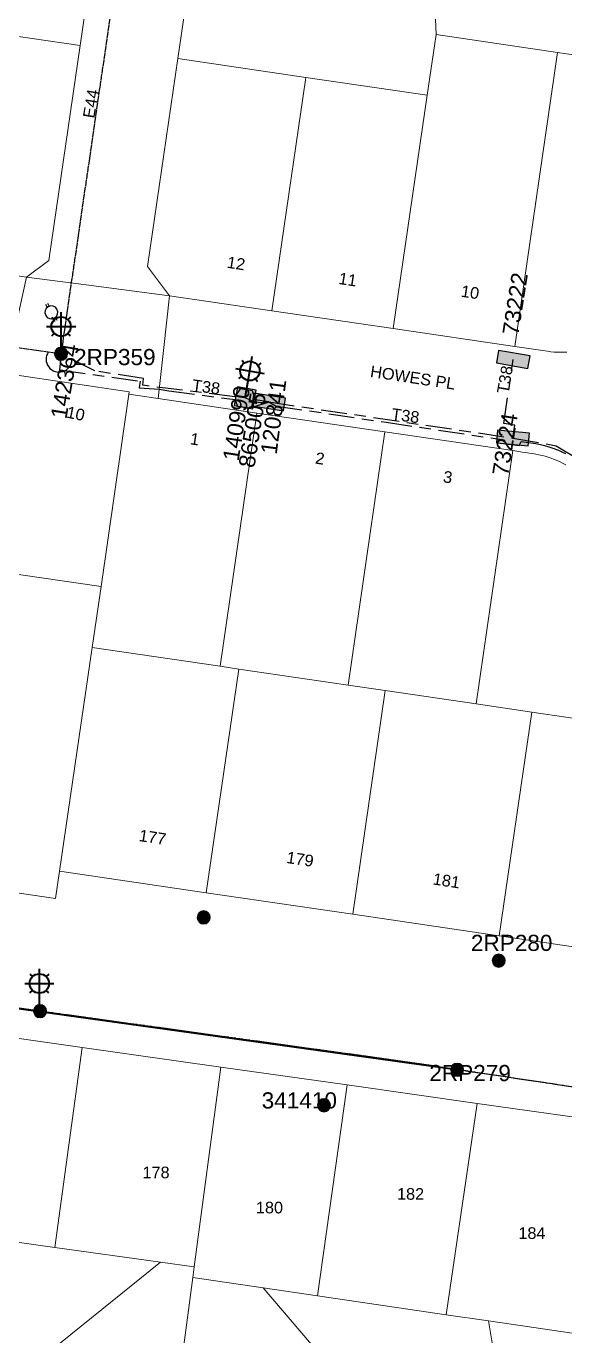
# Model space of a CAD drawing. Header units: metres. Extents: x 268848 to 269642, y 6084229 to 6085023.
# Drawn here: x 269428.6 to 269511.9, y 6084520.8 to 6084723.6 of the extents above; entities that cross this region are included whole.
import ezdxf
from ezdxf.enums import TextEntityAlignment as Align

# ---------------------------------------------------------------- set-up
doc = ezdxf.new("R2010")
doc.units = ezdxf.units.M
doc.linetypes.add('Cable Exist OH', pattern=[1, 1, 0])
doc.linetypes.add('Cable Exist UG', pattern=[8.2, 4, -1.2, 1.8, -1.2])
doc.layers.get('0').update_dxf_attribs({"color": 6})
doc.layers.add('Cadastre Land Parcels_SP_EXT', color=9, linetype='Continuous', lineweight=5)
doc.layers.add('Cadastre Roads_SP_EXT', color=9, linetype='Continuous', lineweight=5)
for name, color, linetype in [('Equip_SP_LV_EXT', 7, 'Continuous'), ('Equip_SP_SL_EXT', 7, 'Continuous'), ('Mains_HV_EXT', 7, 'Continuous'), ('Mains_LV_EXT', 7, 'Continuous'), ('Mains_SL_EXT', 7, 'Continuous'), ('OH_Details_SP_MISC', 7, 'Continuous'), ('SupportsOH_SP_TR_HV_LV_SL_EXT', 7, 'Continuous'), ('SupportsUG_SP_LV_EXT', 7, 'Continuous'), ('SupportsUG_SP_LV_SL_EXT', 7, 'Continuous')]:
    doc.layers.add(name, color=color, linetype=linetype)
doc.styles.add('COLUMN_LABEL', font='arial.ttf')
doc.styles.add('iecARIAL', font='arial.ttf', dxfattribs={"height": 2})
doc.styles.add('POLE_LABEL', font='arial.ttf')
doc.styles.get("Standard").update_dxf_attribs({"font": 'arial.ttf'})

# ---------------------------------------------------------------- blocks, each defined once
blk = doc.blocks.new('COLUMN_EXT')
blk.add_hatch(color=256).paths.add_polyline_path([(-1.49, 1.48), (-1.49, -1.49), (1.48, -1.49), (1.48, 1.48)])
blk.add_lwpolyline([(-1.49, -1.49), (1.48, -1.49), (1.48, 1.48), (-1.49, 1.48)], close=True)
for tag, height, style, flags, p in [('ASSET_NUM', 2.5, 'COLUMN_LABEL', 8, (2, 2)), ('STRUCTURE_PLANT_NUMBER', 0.2, 'POLE_LABEL', 9, (1.81, 0.03)), ('STREET_CODE', 0.2, 'COLUMN_LABEL', 9, (1.81, -0.2))]:
    blk.add_attdef(tag, text='', height=height, dxfattribs=dict(style=style, flags=flags)).set_placement(p, align=Align.MIDDLE_LEFT)
at = {"flags": 9}
for tag, p in [('COLUMN_TYPE', (1.81, -0.4)), ('OWNED_BY', (1.81, -0.6)), ('STATE', (1.81, -0.8)), ('USAGE', (1.81, -1)), ('STREETNAME', (1.81, -1.6)), ('SUBURB', (1.81, -1.8)), ('LEGEND', (1.81, -1.2)), ('LOCATION', (1.81, -1.4)), ('NOTES', (1.81, -2))]:
    blk.add_attdef(tag, text='', height=0.2, dxfattribs=at).set_placement(p, align=Align.MIDDLE_LEFT)
at = {"flags": 1}
blk.add_attdef('Z', (1.81, -2.35), '', height=0.2, dxfattribs=at)
blk = doc.blocks.new('PILLAR_EXT')
blk.add_hatch(color=256).paths.add_polyline_path([(-2.475, 0.99), (-2.475, -0.99), (2.475, -0.99), (2.475, 0.99)])
blk.add_lwpolyline([(-2.475, -0.99), (2.475, -0.99), (2.475, 0.99), (-2.475, 0.99)], close=True)
at = {"style": 'iecARIAL', "flags": 8}
blk.add_attdef('ASSET_NUM', (1.5, 3.5), '', height=2.5, dxfattribs=at)
for tag, p, flags in [('OWNED_BY', (0, -0.2), 9), ('STATE', (0, -0.4), 9), ('SUPPORT_TYPE', (0, -0.6), 9), ('STREETNAME', (0, -1.8), 9), ('SUBURB', (0, -2), 1), ('USAGE', (0, -0.8), 9), ('LEGEND', (0, -1), 9), ('LOCATION', (0, -1.2), 9), ('NOTES', (0, -1.4), 9), ('PARENT', (0, -1.6), 9)]:
    blk.add_attdef(tag, p, '', height=0.2, dxfattribs=dict(flags=flags))
blk = doc.blocks.new('LV_OH_LINKS_OPEN_EXT')
for p, q in [((-0.17, 4.97), (-0.17, 5.46)), ((0.17, 4.97), (0.17, 5.46)), ((-0.17, 3), (-0.17, 2.5)), ((0.17, 3), (0.17, 2.5))]:
    blk.add_line(p, q)
blk.add_lwpolyline([(0, 2.99, 1), (0, 4.98, 1)], format="xyb", close=True)
at = {"flags": 9}
for tag, p in [('ACTUAL_STATUS', (0, 0)), ('CONSTRUCTED_VOLTAGE', (0, -0.2)), ('OPERATING_VOLTAGE', (0, -0.6)), ('ORIENTATION', (0, -0.8)), ('OWNED_BY', (0, -1)), ('STATE', (0, -1.2)), ('SWITCH_TYPE', (0, -1.4)), ('NO_PHASES', (0, -0.4)), ('USAGE', (0, -1.6)), ('LEGEND', (0, -1.8)), ('NOTES', (0, -2))]:
    blk.add_attdef(tag, text='', height=0.2, dxfattribs=at).set_placement(p, align=Align.MIDDLE_LEFT)
at = {"flags": 1}
blk.add_attdef('Z', (0, 0), '', height=0.2, dxfattribs=at)
blk = doc.blocks.new('SL_LANTERN_EXT')
at = {"lineweight": 40}
for p, q in [((0, 1.97), (0, 6.47)), ((-2.25, 4.22), (2.25, 4.22)), ((-1.46, 5.68), (-1.06, 5.28)), ((1.46, 5.68), (1.06, 5.28)), ((-1.46, 2.76), (-1.06, 3.16)), ((0, 0), (0, 2.72)), ((1.46, 2.76), (1.06, 3.16))]:
    blk.add_line(p, q, dxfattribs=at)
blk.add_circle((0, 4.22), 1.5, dxfattribs=at)
at = {"style": 'iecARIAL', "flags": 8}
blk.add_attdef('ASSET_NUM', (1.5, 1.5), '', height=2.5, dxfattribs=at)
for tag, p, height, flags in [('OPERATING_VOLTAGE', (0.98, -1.65), 0.2, 9), ('ORIENTATION', (0.98, -1.85), 0.2, 9), ('OWNED_BY', (0.98, -2.05), 0.2, 9), ('CONSTRUCTED_VOLTAGE', (0.98, -0.65), 0.2, 9), ('CONTROL_TYPE', (0.98, -0.85), 0.2, 9), ('LANTERN_PURPOSE', (0.98, -1.05), 0.2, 9), ('LANTERN_TYPE', (0.98, -1.25), 0.2, 9), ('NO_PHASES', (0.98, -1.45), 0.2, 9), ('LNUMBER', (2.18, -3.25), 2.5, 8), ('STATE', (0.98, -2.25), 0.2, 9), ('USAGE', (0.98, -2.45), 0.2, 9), ('CEXIST', (0.98, -2.65), 0.2, 9), ('CNEW', (0.98, -2.85), 0.2, 9), ('CNUMBER', (0.98, -3.05), 0.2, 9), ('CREMOVE', (0.98, -3.25), 0.2, 9), ('CREPLACE', (0.98, -3.45), 0.2, 9), ('LKINGHEIGHT', (0.98, -3.65), 0.2, 9), ('LBRACKET', (0.98, -3.85), 0.2, 9), ('LBRACKETVOCAB', (0.98, -4.05), 0.2, 9), ('LCATEGORY', (0.98, -4.25), 0.2, 9), ('LCHARGE1', (0.98, -4.45), 0.2, 9), ('LCHARGE1PERCENT', (0.98, -4.65), 0.2, 9), ('LCHARGE2', (0.98, -4.85), 0.2, 9), ('LCHARGE2PERCENT', (0.98, -5.05), 0.2, 9), ('LCHARGE3', (0.98, -5.25), 0.2, 9), ('LCHARGE3PERCENT', (0.98, -5.45), 0.2, 9), ('LEXIST', (0.98, -5.65), 0.2, 9), ('LLAMP', (0.98, -5.85), 0.2, 9), ('LLAMPVOCAB', (0.98, -6.05), 0.2, 9), ('LMAST', (0.98, -6.25), 0.2, 9), ('LMASTVOCAB', (0.98, -6.45), 0.2, 9), ('LNEW', (0.98, -6.65), 0.2, 9), ('LANTNUMBER', (0.98, -6.85), 0.2, 9), ('LOUTREACH', (0.98, -7.25), 0.2, 9), ('LOUTREACHVOCAB', (0.98, -7.45), 0.2, 9), ('LRATECODE', (0.98, -7.65), 0.2, 9), ('LREMOVE', (0.98, -7.85), 0.2, 9), ('LREPLACE', (0.98, -8.05), 0.2, 9), ('LTYPE', (0.98, -8.25), 0.2, 9), ('STREETNAME', (0.98, -9.25), 0.2, 9), ('SUBURB', (0.98, -9.45), 0.2, 1), ('LTYPEVOCAB', (0.98, -8.45), 0.2, 9), ('LEGEND', (0.98, -8.65), 0.2, 9), ('LOCATION', (0.98, -8.85), 0.2, 9), ('NOTES', (0.98, -9.05), 0.2, 9)]:
    blk.add_attdef(tag, p, '', height=height, dxfattribs=dict(flags=flags))
blk = doc.blocks.new('POLE_EXT')
blk.add_hatch(color=256).paths.add_polyline_path([(-1, 0, 1), (1, 0, 1)])
blk.add_lwpolyline([(-1, 0, 1), (1, 0, 1)], format="xyb", close=True)
for tag, height, flags, p in [('pNumber', 2.5, 8, (-17.84, 2.07)), ('OWNED_BY', 0.2, 9, (1.35, -0.4)), ('SPECIAL_USE', 0.2, 9, (1.35, -0.8)), ('STATE', 0.2, 9, (1.35, -1)), ('cLV', 0.2, 9, (1.35, -1.4)), ('hDepth', 0.2, 9, (1.35, -1.6)), ('hDia', 0.2, 9, (1.35, -1.8)), ('cHV', 0.2, 9, (1.35, -2)), ('PARENT', 0.2, 9, (1.35, -0.6)), ('USAGE', 0.2, 9, (1.35, -1.2)), ('cLinedev', 0.2, 9, (1.35, -3.4)), ('pExisting', 0.2, 9, (1.35, -3.8)), ('LBRACKET', 0.2, 9, (1.35, -2.2)), ('LExisting', 0.2, 9, (1.35, -2.4)), ('LANTNUMBER', 0.2, 9, (1.35, -2.6)), ('LOther', 0.2, 9, (1.35, -2.8)), ('LRemove', 0.2, 9, (1.35, -3)), ('LEGEND', 0.2, 9, (1.35, -3.2)), ('LOCATION', 0.2, 9, (1.35, -3.6)), ('PFNUMBER', 0.2, 9, (1.35, -4)), ('pFooting', 0.2, 9, (1.35, -4.4)), ('pNew', 0.2, 9, (1.35, -4.6)), ('pRelocate', 0.2, 9, (1.35, -5)), ('pRemove', 0.2, 9, (1.35, -5.2)), ('pReplace', 0.2, 9, (1.35, -5.4)), ('pStay', 0.2, 9, (1.35, -5.6)), ('pType', 0.2, 9, (1.35, -5.8)), ('cspan', 0.2, 9, (1.35, -6)), ('NEWPFNUMBER', 0.2, 9, (1.35, -4.2)), ('STREETNAME', 0.2, 9, (1.35, -6.2)), ('SUBURB', 0.2, 9, (1.35, -6.4)), ('OPERATED_BY', 0.2, 9, (1.36, -7.01)), ('NOTES', 0.2, 9, (1.35, -6.6)), ('MAINTAINED_BY', 0.2, 9, (1.36, -6.81))]:
    blk.add_attdef(tag, text='', height=height, dxfattribs=dict(flags=flags)).set_placement(p, align=Align.MIDDLE_LEFT)
at = {"style": 'POLE_LABEL'}
for tag, height, flags, p in [('ASSET_NUM', 2.5, 8, (2, 2)), ('STRUCTURE_PLANT_NUMBER', 0.2, 9, (1.35, 0.03)), ('STREET_CODE', 0.2, 9, (1.35, -0.2))]:
    blk.add_attdef(tag, text='', height=height, dxfattribs=dict(at, flags=flags)).set_placement(p, align=Align.MIDDLE_LEFT)
at = {"flags": 1}
blk.add_attdef('Z', (1.35, -7.33), '', height=0.2, dxfattribs=at)

msp = doc.modelspace()

# ---------------------------------------------------------------- linework, layer by layer
at = {"layer": 'Cadastre Land Parcels_SP_EXT', "linetype": 'Continuous'}
for points in [[(269439.57, 6084738.69), (269401.88, 6084744.14), (269401.02, 6084738.22), (269399.25, 6084726.03), (269418.08, 6084723.3), (269436.93, 6084720.58), (269439.57, 6084738.69)], [(269584.55, 6084725.54), (269455.77, 6084744.19), (269454.92, 6084738.35), (269491.53, 6084732.97), (269492, 6084722.29), (269510.8, 6084719.52), (269532.05, 6084716.4), (269526.32, 6084677.51), (269526.74, 6084677.53), (269527.24, 6084677.54), (269527.74, 6084677.54), (269528.24, 6084677.51), (269528.74, 6084677.47), (269529.23, 6084677.4), (269529.72, 6084677.32), (269530.22, 6084677.22), (269530.32, 6084677.19), (269535.22, 6084710.52), (269581.39, 6084703.77), (269583.54, 6084718.62), (269583.55, 6084718.64), (269584.55, 6084725.54)], [(269492, 6084722.29), (269491.53, 6084732.97), (269454.92, 6084738.35), (269452.04, 6084718.55), (269471.83, 6084715.65), (269490.63, 6084712.88), (269492, 6084722.29)], [(269436.93, 6084720.58), (269418.08, 6084723.3), (269412.8, 6084687.04), (269428.63, 6084684.71), (269432.09, 6084687.29), (269436.93, 6084720.58)], [(269510.8, 6084719.52), (269492, 6084722.29), (269490.63, 6084712.88), (269485.37, 6084676.75), (269504.17, 6084673.99), (269510.8, 6084719.52)], [(269471.83, 6084715.65), (269452.04, 6084718.55), (269447.35, 6084686.38), (269450.74, 6084681.85), (269466.57, 6084679.52), (269471.83, 6084715.65)], [(269490.63, 6084712.88), (269471.83, 6084715.65), (269466.57, 6084679.52), (269485.37, 6084676.75), (269490.63, 6084712.88)], [(269444.48, 6084666.59), (269444.53, 6084666.96), (269426.44, 6084669.63), (269422.04, 6084639.47), (269440.15, 6084636.8), (269444.48, 6084666.59)], [(269449.02, 6084665.92), (269444.48, 6084666.59), (269440.15, 6084636.8), (269438.78, 6084627.39), (269458.6, 6084624.48), (269464.27, 6084663.68), (269449.02, 6084665.92)], [(269484.06, 6084660.77), (269464.27, 6084663.68), (269458.6, 6084624.48), (269461.47, 6084624.05), (269478.39, 6084621.56), (269484.06, 6084660.77)], [(269503.85, 6084657.86), (269484.06, 6084660.77), (269478.39, 6084621.56), (269484.13, 6084620.72), (269498.18, 6084618.65), (269503.85, 6084657.86)], [(269422.04, 6084639.47), (269416.62, 6084640.27), (269415.61, 6084633.33), (269410.21, 6084596.22), (269409.6, 6084592), (269433.12, 6084588.53), (269433.74, 6084592.75), (269438.78, 6084627.39), (269440.15, 6084636.8), (269422.04, 6084639.47)], [(269458.6, 6084624.48), (269438.78, 6084627.39), (269433.74, 6084592.75), (269456.43, 6084589.41), (269461.47, 6084624.05), (269458.6, 6084624.48)], [(269478.39, 6084621.56), (269461.47, 6084624.05), (269456.43, 6084589.41), (269479.09, 6084586.07), (269484.13, 6084620.72), (269478.39, 6084621.56)], [(269498.18, 6084618.65), (269484.13, 6084620.72), (269479.09, 6084586.07), (269501.75, 6084582.73), (269506.79, 6084617.38), (269498.18, 6084618.65)], [(269518.05, 6084615.72), (269506.79, 6084617.38), (269501.75, 6084582.73), (269524.41, 6084579.4), (269529.45, 6084614.04), (269518.05, 6084615.72)], [(269437.25, 6084565.45), (269415.83, 6084568.48), (269411.69, 6084537.47), (269432.99, 6084534.5), (269437.25, 6084565.45)], [(269458.69, 6084562.41), (269437.25, 6084565.45), (269432.99, 6084534.5), (269449.37, 6084532.22), (269454.57, 6084531.49), (269458.69, 6084562.41)], [(269478.23, 6084559.65), (269458.69, 6084562.41), (269454.57, 6084531.49), (269454.35, 6084529.84), (269465.24, 6084528.23), (269473.63, 6084527), (269478.23, 6084559.65)], [(269498.36, 6084556.8), (269478.23, 6084559.65), (269473.63, 6084527), (269493.57, 6084524.07), (269498.36, 6084556.8)], [(269518.23, 6084553.98), (269498.36, 6084556.8), (269493.57, 6084524.07), (269500.1, 6084523.11), (269513.4, 6084521.15), (269518.23, 6084553.98)], [(269473.63, 6084527), (269465.24, 6084528.23), (269493.33, 6084495.27), (269505.08, 6084493.41), (269500.1, 6084523.11), (269493.57, 6084524.07), (269473.63, 6084527)]]:
    msp.add_lwpolyline(points, close=True, dxfattribs=at)
for points in [[(269532.05, 6084716.4), (269510.8, 6084719.52), (269504.17, 6084673.99), (269509.26, 6084673.25), (269509.75, 6084673.18), (269510.25, 6084673.13), (269510.74, 6084673.1), (269511.24, 6084673.08), (269511.74, 6084673.09), (269512.24, 6084673.11)], [(269512.08, 6084655.65), (269511.65, 6084655.89), (269511.2, 6084656.11), (269510.75, 6084656.32), (269510.29, 6084656.51), (269509.82, 6084656.69), (269509.35, 6084656.85), (269508.87, 6084656.99), (269508.39, 6084657.12), (269507.91, 6084657.23), (269507.42, 6084657.33), (269506.93, 6084657.41), (269506.4, 6084657.49), (269505.87, 6084657.56), (269505.34, 6084657.64), (269504.8, 6084657.72), (269503.85, 6084657.86), (269498.18, 6084618.65), (269506.79, 6084617.38), (269518.05, 6084615.72)], [(269415.67, 6084505.09), (269449.37, 6084532.22), (269432.99, 6084534.5), (269432.99, 6084534.5), (269411.69, 6084537.47), (269407.95, 6084509.49)], [(269450.73, 6084502.67), (269454.35, 6084529.84), (269454.57, 6084531.49), (269454.57, 6084531.49), (269449.37, 6084532.22), (269415.67, 6084505.09)], [(269493.33, 6084495.27), (269465.24, 6084528.23), (269465.24, 6084528.23), (269454.35, 6084529.84), (269450.73, 6084502.67)]]:
    msp.add_lwpolyline(points, dxfattribs=at)
at = {"layer": 'Cadastre Roads_SP_EXT', "linetype": 'Continuous'}
for points in [[(269459.51, 6084769.89), (269450.61, 6084771.19), (269444.43, 6084772.09), (269442.2, 6084756.8), (269439.57, 6084738.69), (269436.93, 6084720.58), (269432.09, 6084687.29), (269428.63, 6084684.71), (269437.84, 6084683.52), (269450.74, 6084681.85), (269447.35, 6084686.38), (269452.04, 6084718.55), (269454.92, 6084738.35), (269455.77, 6084744.19), (269459.51, 6084769.89)], [(269375.14, 6084692.59), (269359.31, 6084694.92), (269356.74, 6084698.39), (269354.54, 6084687.3), (269353.66, 6084677.27), (269357.12, 6084679.84), (269372.14, 6084677.63), (269390.24, 6084674.96), (269408.34, 6084672.3), (269425.35, 6084669.79), (269426.98, 6084677.19), (269428.63, 6084684.71), (269412.8, 6084687.04), (269393.97, 6084689.82), (269375.14, 6084692.59)]]:
    msp.add_lwpolyline(points, close=True, dxfattribs=at)
msp.add_lwpolyline([(269512.24, 6084673.11), (269511.74, 6084673.09), (269511.24, 6084673.08), (269510.74, 6084673.1), (269510.25, 6084673.13), (269509.75, 6084673.18), (269509.26, 6084673.25), (269504.17, 6084673.99), (269485.37, 6084676.75), (269466.57, 6084679.52), (269466.57, 6084679.52), (269450.74, 6084681.85), (269449.87, 6084673.82), (269449.02, 6084665.92), (269464.27, 6084663.68), (269484.06, 6084660.77), (269503.85, 6084657.86), (269504.8, 6084657.72), (269505.34, 6084657.64), (269505.87, 6084657.56), (269506.4, 6084657.49), (269506.93, 6084657.41), (269507.42, 6084657.33), (269507.91, 6084657.23), (269508.39, 6084657.12), (269508.87, 6084656.99), (269509.35, 6084656.85), (269509.82, 6084656.69), (269510.29, 6084656.51), (269510.75, 6084656.32), (269511.2, 6084656.11), (269511.65, 6084655.89), (269512.08, 6084655.65)], dxfattribs=at)
at = {"layer": 'Mains_HV_EXT', "linetype": 'Cable Exist OH'}
msp.add_lwpolyline([(269642.22, 6084540.89), (269595.87, 6084547.23), (269538.9, 6084555.49), (269495.26, 6084562), (269430.72, 6084571.08), (269392.19, 6084576.41), (269336.43, 6084584.27)], dxfattribs=at)
at = {"layer": 'Mains_LV_EXT', "linetype": 'Cable Exist OH'}
for points in [[(269443.42, 6084737.9), (269434.37, 6084675.77)], [(269391, 6084679.05), (269433.98, 6084672.85)], [(269434.37, 6084675.77), (269433.98, 6084672.85)], [(269392.24, 6084576.71), (269430.72, 6084571.08)], [(269495.26, 6084562), (269430.72, 6084570.99)], [(269538.9, 6084555.49), (269495.26, 6084562)]]:
    msp.add_lwpolyline(points, dxfattribs=at)
at = {"layer": 'Mains_LV_EXT', "linetype": 'Continuous'}
msp.add_lwpolyline([(269432, 6084673.14, 1.317809), (269435.66, 6084671.93)], format="xyb", dxfattribs=at)
at = {"layer": 'Mains_LV_EXT', "linetype": 'Cable Exist UG'}
for points in [[(269466.1, 6084665.4), (269464.01, 6084665.71), (269463.57, 6084667.11), (269461.68, 6084667.41), (269460.88, 6084666.19), (269446.63, 6084667.98), (269446.75, 6084669.03), (269439.17, 6084670.2), (269433.98, 6084672.85)], [(269503.89, 6084659.81), (269504.19, 6084661.81), (269502.49, 6084662.08), (269503.94, 6084671.98)], [(269466.1, 6084665.4), (269503.89, 6084659.81)], [(269503.89, 6084659.81), (269510.6, 6084658.61), (269515.89, 6084655.44), (269521.95, 6084650.48), (269528.49, 6084649.51), (269533.13, 6084650.92)]]:
    msp.add_lwpolyline(points, dxfattribs=at)
at = {"layer": 'Mains_SL_EXT', "linetype": 'Cable Exist OH'}
for points in [[(269350.85, 6084685.14), (269391, 6084679.05), (269433.98, 6084672.85)], [(269336.43, 6084584.27), (269392.19, 6084576.41), (269430.61, 6084571.14)], [(269430.61, 6084571.14), (269487.28, 6084563.29), (269538.9, 6084555.49)]]:
    msp.add_lwpolyline(points, dxfattribs=at)
at = {"layer": 'Mains_SL_EXT', "linetype": 'Cable Exist UG'}
for points in [[(269433.98, 6084672.85), (269433.73, 6084670.39), (269433.73, 6084670.39), (269446.19, 6084668.6), (269446.04, 6084667.56), (269449.17, 6084667.36), (269450.67, 6084667.12), (269450.67, 6084667.12), (269460.84, 6084665.76), (269461.29, 6084664.77), (269463.16, 6084664.48), (269466.09, 6084665.35)], [(269466.1, 6084665.4), (269464.86, 6084665.26), (269463.82, 6084665.42), (269462.46, 6084666.04)], [(269466.1, 6084665.4), (269467.27, 6084664.77), (269467.27, 6084664.77), (269484.27, 6084662.25), (269502.54, 6084659.51), (269502.76, 6084658.89), (269504.86, 6084658.65), (269505.18, 6084659.25), (269505.18, 6084659.25), (269505.94, 6084659.18), (269507.44, 6084658.96), (269508.17, 6084658.8), (269508.79, 6084658.64), (269509.42, 6084658.47), (269509.89, 6084658.31), (269510.95, 6084657.91), (269510.95, 6084657.91), (269511.46, 6084657.69), (269512.01, 6084657.44)]]:
    msp.add_lwpolyline(points, dxfattribs=at)
at = {"layer": 'OH_Details_SP_MISC', "color": 7, "linetype": 'Continuous', "flags": 128}
msp.add_lwpolyline([(269336.43, 6084584.27), (269392.19, 6084576.41), (269430.72, 6084570.99), (269495.26, 6084562)], dxfattribs=at)

# ---------------------------------------------------------------- block references
at = {"layer": 'Equip_SP_LV_EXT', "rotation": 28.56909426809389}
msp.add_blockref('LV_OH_LINKS_OPEN_EXT', (269434.37, 6084675.77), dxfattribs=at)
at = {"layer": 'Equip_SP_SL_EXT'}
ref = msp.add_blockref('SL_LANTERN_EXT', (269433.98, 6084672.85), dxfattribs=at)
ref.add_attrib('ASSET_NUM', '142364', dxfattribs={"layer": '0', "height": 2.5, "rotation": 80.5571, "style": 'iecARIAL'}).set_placement((269435.48, 6084674.35), align=Align.MIDDLE_RIGHT)
ref = msp.add_blockref('SL_LANTERN_EXT', (269462.46, 6084666.04), dxfattribs=dict(at, rotation=350.1713457249731))
ref.add_attrib('ASSET_NUM', '140990', dxfattribs={"layer": '0', "height": 2.5, "rotation": 81.2252, "style": 'iecARIAL'}).set_placement((269463.96, 6084667.54), align=Align.BOTTOM_RIGHT)
msp.add_blockref('SL_LANTERN_EXT', (269430.61, 6084571.14), dxfattribs=at)
at = {"layer": 'SupportsOH_SP_TR_HV_LV_SL_EXT'}
ref = msp.add_blockref('POLE_EXT', (269433.98, 6084672.85), dxfattribs=at)
ref.add_attrib('ASSET_NUM', '2RP359', dxfattribs={"layer": '0', "height": 2.5, "style": 'POLE_LABEL'}).set_placement((269435.98, 6084673.6), align=Align.TOP_LEFT)
for p in [(269456.05, 6084585.59), (269430.72, 6084571.08)]:
    msp.add_blockref('POLE_EXT', p, dxfattribs=at)
ref = msp.add_blockref('POLE_EXT', (269501.69, 6084578.9), dxfattribs=at)
ref.add_attrib('ASSET_NUM', '2RP280', dxfattribs={"layer": '0', "height": 2.5, "style": 'POLE_LABEL'}).set_placement((269503.69, 6084579.65), align=Align.BOTTOM_CENTER)
ref = msp.add_blockref('POLE_EXT', (269495.26, 6084562), dxfattribs=at)
ref.add_attrib('ASSET_NUM', '2RP279', dxfattribs={"layer": '0', "height": 2.5, "style": 'POLE_LABEL'}).set_placement((269497.26, 6084562.75), align=Align.TOP_CENTER)
ref = msp.add_blockref('POLE_EXT', (269474.66, 6084556.51), dxfattribs=at)
ref.add_attrib('ASSET_NUM', '341410', dxfattribs={"layer": '0', "height": 2.5, "style": 'POLE_LABEL'}).set_placement((269476.66, 6084557.26), align=Align.MIDDLE_RIGHT)
at = {"layer": 'SupportsUG_SP_LV_EXT'}
ref = msp.add_blockref('PILLAR_EXT', (269503.94, 6084671.98), dxfattribs=dict(at, rotation=169.9676429857657))
ref.add_attrib('ASSET_NUM', '73222', dxfattribs={"layer": '0', "height": 2.5, "rotation": 81.011, "style": 'iecARIAL'}).set_placement((269505.44, 6084675.48), align=Align.BOTTOM_LEFT)
ref = msp.add_blockref('PILLAR_EXT', (269466.1, 6084665.4), dxfattribs=dict(at, rotation=351.2914679999089))
ref.add_attrib('ASSET_NUM', '120841', dxfattribs={"layer": '0', "height": 2.5, "rotation": 82.5149, "style": 'iecARIAL'}).set_placement((269467.6, 6084668.9), align=Align.MIDDLE_RIGHT)
ref = msp.add_blockref('PILLAR_EXT', (269503.89, 6084659.81), dxfattribs=dict(at, rotation=354.7954060219573))
ref.add_attrib('ASSET_NUM', '73224', dxfattribs={"layer": '0', "height": 2.5, "rotation": 81.011, "style": 'iecARIAL'}).set_placement((269505.39, 6084663.31), align=Align.BOTTOM_RIGHT)
at = {"layer": 'SupportsUG_SP_LV_SL_EXT'}
ref = msp.add_blockref('COLUMN_EXT', (269462.46, 6084666.04), dxfattribs=dict(at, rotation=350.1713457249731))
ref.add_attrib('ASSET_NUM', '865005', dxfattribs={"layer": '0', "height": 2.5, "rotation": 81.0094, "style": 'COLUMN_LABEL'}).set_placement((269464.46, 6084666.79), align=Align.MIDDLE_RIGHT)

# ---------------------------------------------------------------- texts
at = {"layer": 'Cadastre Land Parcels_SP_EXT'}
for s, rotation, p in [('12', 351.19, (269459.54, 6084686.19)), ('11', 351.19, (269476.82, 6084683.68)), ('10', 351.19, (269495.75, 6084681.71)), ('10', 348.2, (269434.69, 6084663)), ('1', 351.34, (269453.84, 6084658.86)), ('2', 351.34, (269473.21, 6084655.87)), ('3', 351.34, (269492.99, 6084652.98)), ('177', 351.28, (269445.93, 6084597.43)), ('179', 351.28, (269468.75, 6084594.04)), ('181', 351.28, (269491.4, 6084590.71))]:
    msp.add_text(s, height=1.8, rotation=rotation, dxfattribs=at).set_placement(p)
for s, p in [('178', (269446.57, 6084545.21)), ('182', (269485.95, 6084541.88)), ('180', (269464.12, 6084539.77)), ('184', (269504.73, 6084535.82))]:
    msp.add_text(s, height=1.8, dxfattribs=at).set_placement(p)
at = {"layer": 'Cadastre Roads_SP_EXT'}
msp.add_text('HOWES PL', height=1.8, rotation=351.3825, dxfattribs=at).set_placement((269481.71, 6084669.28))
at = {"layer": 'Mains_LV_EXT'}
for s, rotation, p in [('E44', 80.4167, (269439.1, 6084709.22)), ('T38', 80.2076, (269503.17, 6084666.57)), ('T38', 352.3765, (269454.15, 6084667.13)), ('T38', 352.5578, (269484.99, 6084662.66))]:
    msp.add_text(s, height=1.8, rotation=rotation, dxfattribs=at).set_placement(p)

doc.saveas('drawing.dxf')
